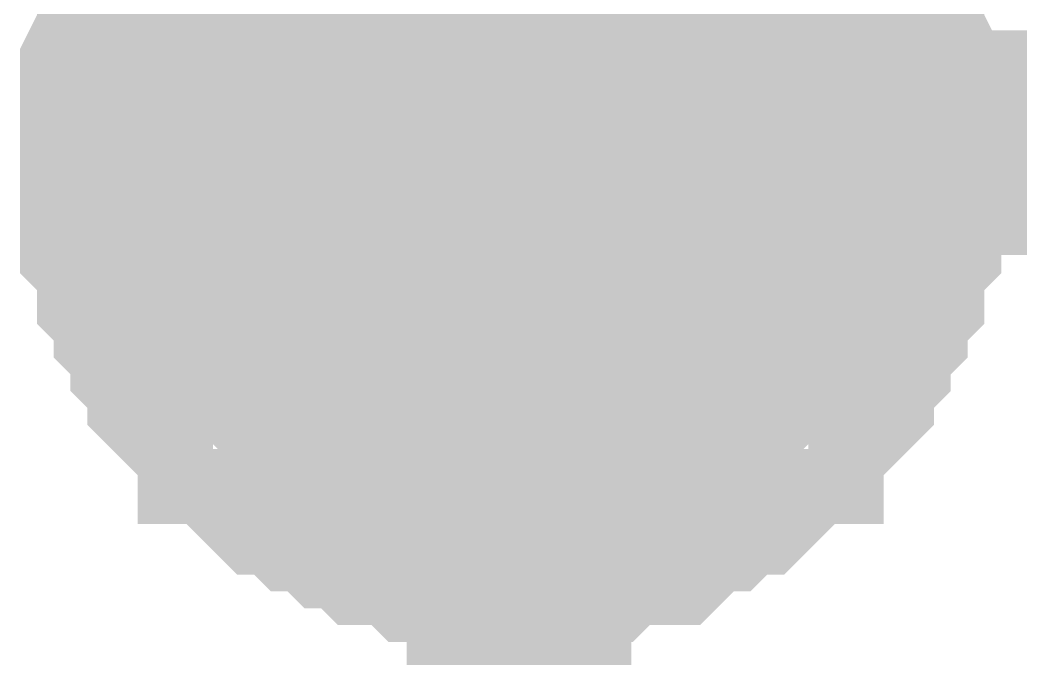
# Model space of a CAD drawing. Header units: inches. Extents: x 0 to 22.3, y 0 to 15.7.
# Drawn here: x 17.9745 to 18.0271, y 8.6724 to 8.706 of the extents above; entities that cross this region are included whole.
import ezdxf

# ---------------------------------------------------------------- set-up
doc = ezdxf.new("R2010")
doc.units = ezdxf.units.IN
doc.header["$MEASUREMENT"] = 0
doc.layers.add('Sheet', color=255, linetype='Continuous')

msp = doc.modelspace()

# ---------------------------------------------------------------- linework, layer by layer
at = {"layer": 'Sheet'}
for points in [[(18.000725, 9.999026, 0.0118, 0.0118, 0), (18.000725, 9.099105, 0.0118, 0.0118, 0), (18.000725, 8.699533, 0.0118, 0.0118, 0), (18.000725, 8.59964, 0.0118, 0.0118, 0)], [(17.980392, 8.699533, 0.0118, 0.0118, 0), (17.980392, 8.700417, 0.0118, 0.0118, 0), (17.980392, 8.701301, 0.0118, 0.0118, 0), (17.980392, 8.702185, 0.0118, 0.0118, 0), (17.980392, 8.703069, 0.0118, 0.0118, 0), (17.981276, 8.704837, 0.0118, 0.0118, 0), (17.981276, 8.705721, 0.0118, 0.0118, 0), (17.981276, 8.706605, 0.0118, 0.0118, 0), (17.98216, 8.707489, 0.0118, 0.0118, 0), (17.98216, 8.708373, 0.0118, 0.0118, 0), (17.983044, 8.709257, 0.0118, 0.0118, 0), (17.983044, 8.710141, 0.0118, 0.0118, 0), (17.983928, 8.711025, 0.0118, 0.0118, 0), (17.983928, 8.711025, 0.0118, 0.0118, 0), (17.984812, 8.711909, 0.0118, 0.0118, 0)], [(17.980392, 8.699533, 0.0118, 0.0118, 0), (17.980392, 8.700417, 0.0118, 0.0118, 0), (17.980392, 8.701301, 0.0118, 0.0118, 0), (17.980392, 8.702185, 0.0118, 0.0118, 0), (17.980392, 8.703069, 0.0118, 0.0118, 0), (17.981276, 8.704837, 0.0118, 0.0118, 0), (17.981276, 8.705721, 0.0118, 0.0118, 0), (17.981276, 8.706605, 0.0118, 0.0118, 0), (17.98216, 8.707489, 0.0118, 0.0118, 0), (17.98216, 8.708373, 0.0118, 0.0118, 0), (17.983044, 8.709257, 0.0118, 0.0118, 0), (17.983044, 8.710141, 0.0118, 0.0118, 0), (17.983928, 8.711025, 0.0118, 0.0118, 0), (17.983928, 8.711025, 0.0118, 0.0118, 0), (17.984812, 8.711909, 0.0118, 0.0118, 0)], [(17.980392, 8.699533, 0.0118, 0.0118, 0), (17.980392, 8.700417, 0.0118, 0.0118, 0), (17.980392, 8.701301, 0.0118, 0.0118, 0), (17.980392, 8.702185, 0.0118, 0.0118, 0), (17.980392, 8.703069, 0.0118, 0.0118, 0), (17.981276, 8.704837, 0.0118, 0.0118, 0), (17.981276, 8.705721, 0.0118, 0.0118, 0), (17.981276, 8.706605, 0.0118, 0.0118, 0), (17.98216, 8.707489, 0.0118, 0.0118, 0), (17.98216, 8.708373, 0.0118, 0.0118, 0), (17.983044, 8.709257, 0.0118, 0.0118, 0), (17.983044, 8.710141, 0.0118, 0.0118, 0), (17.983928, 8.711025, 0.0118, 0.0118, 0), (17.983928, 8.711025, 0.0118, 0.0118, 0), (17.984812, 8.711909, 0.0118, 0.0118, 0)], [(17.980392, 8.699533, 0.0118, 0.0118, 0), (17.980392, 8.700417, 0.0118, 0.0118, 0), (17.980392, 8.701301, 0.0118, 0.0118, 0), (17.980392, 8.702185, 0.0118, 0.0118, 0), (17.980392, 8.703069, 0.0118, 0.0118, 0), (17.981276, 8.704837, 0.0118, 0.0118, 0), (17.981276, 8.705721, 0.0118, 0.0118, 0), (17.981276, 8.706605, 0.0118, 0.0118, 0), (17.98216, 8.707489, 0.0118, 0.0118, 0), (17.98216, 8.708373, 0.0118, 0.0118, 0), (17.983044, 8.709257, 0.0118, 0.0118, 0), (17.983044, 8.710141, 0.0118, 0.0118, 0), (17.983928, 8.711025, 0.0118, 0.0118, 0), (17.983928, 8.711025, 0.0118, 0.0118, 0), (17.984812, 8.711909, 0.0118, 0.0118, 0)], [(18.015755, 8.711909, 0.0118, 0.0118, 0), (18.016639, 8.711025, 0.0118, 0.0118, 0), (18.016639, 8.711025, 0.0118, 0.0118, 0), (18.017523, 8.710141, 0.0118, 0.0118, 0), (18.017523, 8.709257, 0.0118, 0.0118, 0), (18.018407, 8.708373, 0.0118, 0.0118, 0), (18.018407, 8.707489, 0.0118, 0.0118, 0), (18.019291, 8.706605, 0.0118, 0.0118, 0), (18.019291, 8.705721, 0.0118, 0.0118, 0), (18.019291, 8.704837, 0.0118, 0.0118, 0), (18.020175, 8.703069, 0.0118, 0.0118, 0), (18.020175, 8.702185, 0.0118, 0.0118, 0), (18.020175, 8.701301, 0.0118, 0.0118, 0), (18.020175, 8.700417, 0.0118, 0.0118, 0), (18.020175, 8.699533, 0.0118, 0.0118, 0)], [(18.015755, 8.711909, 0.0118, 0.0118, 0), (18.016639, 8.711025, 0.0118, 0.0118, 0), (18.016639, 8.711025, 0.0118, 0.0118, 0), (18.017523, 8.710141, 0.0118, 0.0118, 0), (18.017523, 8.709257, 0.0118, 0.0118, 0), (18.018407, 8.708373, 0.0118, 0.0118, 0), (18.018407, 8.707489, 0.0118, 0.0118, 0), (18.019291, 8.706605, 0.0118, 0.0118, 0), (18.019291, 8.705721, 0.0118, 0.0118, 0), (18.019291, 8.704837, 0.0118, 0.0118, 0), (18.020175, 8.703069, 0.0118, 0.0118, 0), (18.020175, 8.702185, 0.0118, 0.0118, 0), (18.020175, 8.701301, 0.0118, 0.0118, 0), (18.020175, 8.700417, 0.0118, 0.0118, 0), (18.020175, 8.699533, 0.0118, 0.0118, 0)], [(18.015755, 8.711909, 0.0118, 0.0118, 0), (18.016639, 8.711025, 0.0118, 0.0118, 0), (18.016639, 8.711025, 0.0118, 0.0118, 0), (18.017523, 8.710141, 0.0118, 0.0118, 0), (18.017523, 8.709257, 0.0118, 0.0118, 0), (18.018407, 8.708373, 0.0118, 0.0118, 0), (18.018407, 8.707489, 0.0118, 0.0118, 0), (18.019291, 8.706605, 0.0118, 0.0118, 0), (18.019291, 8.705721, 0.0118, 0.0118, 0), (18.019291, 8.704837, 0.0118, 0.0118, 0), (18.020175, 8.703069, 0.0118, 0.0118, 0), (18.020175, 8.702185, 0.0118, 0.0118, 0), (18.020175, 8.701301, 0.0118, 0.0118, 0), (18.020175, 8.700417, 0.0118, 0.0118, 0), (18.020175, 8.699533, 0.0118, 0.0118, 0)], [(18.015755, 8.711909, 0.0118, 0.0118, 0), (18.016639, 8.711025, 0.0118, 0.0118, 0), (18.016639, 8.711025, 0.0118, 0.0118, 0), (18.017523, 8.710141, 0.0118, 0.0118, 0), (18.017523, 8.709257, 0.0118, 0.0118, 0), (18.018407, 8.708373, 0.0118, 0.0118, 0), (18.018407, 8.707489, 0.0118, 0.0118, 0), (18.019291, 8.706605, 0.0118, 0.0118, 0), (18.019291, 8.705721, 0.0118, 0.0118, 0), (18.019291, 8.704837, 0.0118, 0.0118, 0), (18.020175, 8.703069, 0.0118, 0.0118, 0), (18.020175, 8.702185, 0.0118, 0.0118, 0), (18.020175, 8.701301, 0.0118, 0.0118, 0), (18.020175, 8.700417, 0.0118, 0.0118, 0), (18.020175, 8.699533, 0.0118, 0.0118, 0)], [(17.980392, 8.699533, 0.0039, 0.0039, 0), (17.980392, 8.700417, 0.0039, 0.0039, 0), (17.980392, 8.701301, 0.0039, 0.0039, 0), (17.980392, 8.702185, 0.0039, 0.0039, 0), (17.980392, 8.703069, 0.0039, 0.0039, 0), (17.981276, 8.704837, 0.0039, 0.0039, 0), (17.981276, 8.705721, 0.0039, 0.0039, 0), (17.981276, 8.706605, 0.0039, 0.0039, 0), (17.98216, 8.707489, 0.0039, 0.0039, 0), (17.98216, 8.708373, 0.0039, 0.0039, 0)], [(17.980392, 8.699533, 0.0039, 0.0039, 0), (17.980392, 8.700417, 0.0039, 0.0039, 0), (17.980392, 8.701301, 0.0039, 0.0039, 0), (17.980392, 8.702185, 0.0039, 0.0039, 0), (17.980392, 8.703069, 0.0039, 0.0039, 0), (17.981276, 8.704837, 0.0039, 0.0039, 0), (17.981276, 8.705721, 0.0039, 0.0039, 0), (17.981276, 8.706605, 0.0039, 0.0039, 0), (17.98216, 8.707489, 0.0039, 0.0039, 0), (17.98216, 8.708373, 0.0039, 0.0039, 0)], [(17.980392, 8.699533, 0.0039, 0.0039, 0), (17.980392, 8.700417, 0.0039, 0.0039, 0), (17.980392, 8.701301, 0.0039, 0.0039, 0), (17.980392, 8.702185, 0.0039, 0.0039, 0), (17.980392, 8.703069, 0.0039, 0.0039, 0), (17.981276, 8.704837, 0.0039, 0.0039, 0), (17.981276, 8.705721, 0.0039, 0.0039, 0), (17.981276, 8.706605, 0.0039, 0.0039, 0), (17.98216, 8.707489, 0.0039, 0.0039, 0), (17.98216, 8.708373, 0.0039, 0.0039, 0)], [(17.980392, 8.699533, 0.0039, 0.0039, 0), (17.980392, 8.700417, 0.0039, 0.0039, 0), (17.980392, 8.701301, 0.0039, 0.0039, 0), (17.980392, 8.702185, 0.0039, 0.0039, 0), (17.980392, 8.703069, 0.0039, 0.0039, 0), (17.981276, 8.704837, 0.0039, 0.0039, 0), (17.981276, 8.705721, 0.0039, 0.0039, 0), (17.981276, 8.706605, 0.0039, 0.0039, 0), (17.98216, 8.707489, 0.0039, 0.0039, 0), (17.98216, 8.708373, 0.0039, 0.0039, 0)], [(18.018407, 8.708373, 0.0039, 0.0039, 0), (18.018407, 8.707489, 0.0039, 0.0039, 0), (18.019291, 8.706605, 0.0039, 0.0039, 0), (18.019291, 8.705721, 0.0039, 0.0039, 0), (18.019291, 8.704837, 0.0039, 0.0039, 0), (18.020175, 8.703069, 0.0039, 0.0039, 0), (18.020175, 8.702185, 0.0039, 0.0039, 0), (18.020175, 8.701301, 0.0039, 0.0039, 0), (18.020175, 8.700417, 0.0039, 0.0039, 0), (18.020175, 8.699533, 0.0039, 0.0039, 0)], [(18.018407, 8.708373, 0.0039, 0.0039, 0), (18.018407, 8.707489, 0.0039, 0.0039, 0), (18.019291, 8.706605, 0.0039, 0.0039, 0), (18.019291, 8.705721, 0.0039, 0.0039, 0), (18.019291, 8.704837, 0.0039, 0.0039, 0), (18.020175, 8.703069, 0.0039, 0.0039, 0), (18.020175, 8.702185, 0.0039, 0.0039, 0), (18.020175, 8.701301, 0.0039, 0.0039, 0), (18.020175, 8.700417, 0.0039, 0.0039, 0), (18.020175, 8.699533, 0.0039, 0.0039, 0)], [(18.018407, 8.708373, 0.0039, 0.0039, 0), (18.018407, 8.707489, 0.0039, 0.0039, 0), (18.019291, 8.706605, 0.0039, 0.0039, 0), (18.019291, 8.705721, 0.0039, 0.0039, 0), (18.019291, 8.704837, 0.0039, 0.0039, 0), (18.020175, 8.703069, 0.0039, 0.0039, 0), (18.020175, 8.702185, 0.0039, 0.0039, 0), (18.020175, 8.701301, 0.0039, 0.0039, 0), (18.020175, 8.700417, 0.0039, 0.0039, 0), (18.020175, 8.699533, 0.0039, 0.0039, 0)], [(18.018407, 8.708373, 0.0039, 0.0039, 0), (18.018407, 8.707489, 0.0039, 0.0039, 0), (18.019291, 8.706605, 0.0039, 0.0039, 0), (18.019291, 8.705721, 0.0039, 0.0039, 0), (18.019291, 8.704837, 0.0039, 0.0039, 0), (18.020175, 8.703069, 0.0039, 0.0039, 0), (18.020175, 8.702185, 0.0039, 0.0039, 0), (18.020175, 8.701301, 0.0039, 0.0039, 0), (18.020175, 8.700417, 0.0039, 0.0039, 0), (18.020175, 8.699533, 0.0039, 0.0039, 0)], [(18.000725, 8.6792, 0.0118, 0.0118, 0), (17.999841, 8.6792, 0.0118, 0.0118, 0), (17.998957, 8.6792, 0.0118, 0.0118, 0), (17.997189, 8.6792, 0.0118, 0.0118, 0), (17.996305, 8.6792, 0.0118, 0.0118, 0), (17.995421, 8.680084, 0.0118, 0.0118, 0), (17.994537, 8.680084, 0.0118, 0.0118, 0), (17.993653, 8.680084, 0.0118, 0.0118, 0), (17.992769, 8.680968, 0.0118, 0.0118, 0), (17.991885, 8.680968, 0.0118, 0.0118, 0), (17.991001, 8.681852, 0.0118, 0.0118, 0), (17.990117, 8.681852, 0.0118, 0.0118, 0), (17.989232, 8.682736, 0.0118, 0.0118, 0), (17.988348, 8.682736, 0.0118, 0.0118, 0), (17.987464, 8.68362, 0.0118, 0.0118, 0), (17.98658, 8.684505, 0.0118, 0.0118, 0), (17.98658, 8.685389, 0.0118, 0.0118, 0), (17.985696, 8.685389, 0.0118, 0.0118, 0), (17.984812, 8.686273, 0.0118, 0.0118, 0), (17.983928, 8.687157, 0.0118, 0.0118, 0), (17.983928, 8.688041, 0.0118, 0.0118, 0), (17.983044, 8.688925, 0.0118, 0.0118, 0), (17.983044, 8.689809, 0.0118, 0.0118, 0), (17.98216, 8.690693, 0.0118, 0.0118, 0), (17.98216, 8.691577, 0.0118, 0.0118, 0), (17.981276, 8.692461, 0.0118, 0.0118, 0), (17.981276, 8.693345, 0.0118, 0.0118, 0), (17.981276, 8.694229, 0.0118, 0.0118, 0), (17.980392, 8.695113, 0.0118, 0.0118, 0), (17.980392, 8.695997, 0.0118, 0.0118, 0), (17.980392, 8.697765, 0.0118, 0.0118, 0), (17.980392, 8.698649, 0.0118, 0.0118, 0), (17.980392, 8.699533, 0.0118, 0.0118, 0)], [(17.980392, 8.699533, 0.0118, 0.0118, 0), (17.980392, 8.699533, 0.0118, 0.0118, 0)], [(18.000725, 8.6792, 0.0118, 0.0118, 0), (17.999841, 8.6792, 0.0118, 0.0118, 0), (17.998957, 8.6792, 0.0118, 0.0118, 0), (17.997189, 8.6792, 0.0118, 0.0118, 0), (17.996305, 8.6792, 0.0118, 0.0118, 0), (17.995421, 8.680084, 0.0118, 0.0118, 0), (17.994537, 8.680084, 0.0118, 0.0118, 0), (17.993653, 8.680084, 0.0118, 0.0118, 0), (17.992769, 8.680968, 0.0118, 0.0118, 0), (17.991885, 8.680968, 0.0118, 0.0118, 0), (17.991001, 8.681852, 0.0118, 0.0118, 0), (17.990117, 8.681852, 0.0118, 0.0118, 0), (17.989232, 8.682736, 0.0118, 0.0118, 0), (17.988348, 8.682736, 0.0118, 0.0118, 0), (17.987464, 8.68362, 0.0118, 0.0118, 0), (17.98658, 8.684505, 0.0118, 0.0118, 0), (17.98658, 8.685389, 0.0118, 0.0118, 0), (17.985696, 8.685389, 0.0118, 0.0118, 0), (17.984812, 8.686273, 0.0118, 0.0118, 0), (17.983928, 8.687157, 0.0118, 0.0118, 0), (17.983928, 8.688041, 0.0118, 0.0118, 0), (17.983044, 8.688925, 0.0118, 0.0118, 0), (17.983044, 8.689809, 0.0118, 0.0118, 0), (17.98216, 8.690693, 0.0118, 0.0118, 0), (17.98216, 8.691577, 0.0118, 0.0118, 0), (17.981276, 8.692461, 0.0118, 0.0118, 0), (17.981276, 8.693345, 0.0118, 0.0118, 0), (17.981276, 8.694229, 0.0118, 0.0118, 0), (17.980392, 8.695113, 0.0118, 0.0118, 0), (17.980392, 8.695997, 0.0118, 0.0118, 0), (17.980392, 8.697765, 0.0118, 0.0118, 0), (17.980392, 8.698649, 0.0118, 0.0118, 0), (17.980392, 8.699533, 0.0118, 0.0118, 0)], [(17.980392, 8.699533, 0.0118, 0.0118, 0), (17.980392, 8.699533, 0.0118, 0.0118, 0)], [(18.000725, 8.6792, 0.0118, 0.0118, 0), (17.999841, 8.6792, 0.0118, 0.0118, 0), (17.998957, 8.6792, 0.0118, 0.0118, 0), (17.997189, 8.6792, 0.0118, 0.0118, 0), (17.996305, 8.6792, 0.0118, 0.0118, 0), (17.995421, 8.680084, 0.0118, 0.0118, 0), (17.994537, 8.680084, 0.0118, 0.0118, 0), (17.993653, 8.680084, 0.0118, 0.0118, 0), (17.992769, 8.680968, 0.0118, 0.0118, 0), (17.991885, 8.680968, 0.0118, 0.0118, 0), (17.991001, 8.681852, 0.0118, 0.0118, 0), (17.990117, 8.681852, 0.0118, 0.0118, 0), (17.989232, 8.682736, 0.0118, 0.0118, 0), (17.988348, 8.682736, 0.0118, 0.0118, 0), (17.987464, 8.68362, 0.0118, 0.0118, 0), (17.98658, 8.684505, 0.0118, 0.0118, 0), (17.98658, 8.685389, 0.0118, 0.0118, 0), (17.985696, 8.685389, 0.0118, 0.0118, 0), (17.984812, 8.686273, 0.0118, 0.0118, 0), (17.983928, 8.687157, 0.0118, 0.0118, 0), (17.983928, 8.688041, 0.0118, 0.0118, 0), (17.983044, 8.688925, 0.0118, 0.0118, 0), (17.983044, 8.689809, 0.0118, 0.0118, 0), (17.98216, 8.690693, 0.0118, 0.0118, 0), (17.98216, 8.691577, 0.0118, 0.0118, 0), (17.981276, 8.692461, 0.0118, 0.0118, 0), (17.981276, 8.693345, 0.0118, 0.0118, 0), (17.981276, 8.694229, 0.0118, 0.0118, 0), (17.980392, 8.695113, 0.0118, 0.0118, 0), (17.980392, 8.695997, 0.0118, 0.0118, 0), (17.980392, 8.697765, 0.0118, 0.0118, 0), (17.980392, 8.698649, 0.0118, 0.0118, 0), (17.980392, 8.699533, 0.0118, 0.0118, 0)], [(17.980392, 8.699533, 0.0118, 0.0118, 0), (17.980392, 8.699533, 0.0118, 0.0118, 0)], [(18.000725, 8.6792, 0.0118, 0.0118, 0), (17.999841, 8.6792, 0.0118, 0.0118, 0), (17.998957, 8.6792, 0.0118, 0.0118, 0), (17.997189, 8.6792, 0.0118, 0.0118, 0), (17.996305, 8.6792, 0.0118, 0.0118, 0), (17.995421, 8.680084, 0.0118, 0.0118, 0), (17.994537, 8.680084, 0.0118, 0.0118, 0), (17.993653, 8.680084, 0.0118, 0.0118, 0), (17.992769, 8.680968, 0.0118, 0.0118, 0), (17.991885, 8.680968, 0.0118, 0.0118, 0), (17.991001, 8.681852, 0.0118, 0.0118, 0), (17.990117, 8.681852, 0.0118, 0.0118, 0), (17.989232, 8.682736, 0.0118, 0.0118, 0), (17.988348, 8.682736, 0.0118, 0.0118, 0), (17.987464, 8.68362, 0.0118, 0.0118, 0), (17.98658, 8.684505, 0.0118, 0.0118, 0), (17.98658, 8.685389, 0.0118, 0.0118, 0), (17.985696, 8.685389, 0.0118, 0.0118, 0), (17.984812, 8.686273, 0.0118, 0.0118, 0), (17.983928, 8.687157, 0.0118, 0.0118, 0), (17.983928, 8.688041, 0.0118, 0.0118, 0), (17.983044, 8.688925, 0.0118, 0.0118, 0), (17.983044, 8.689809, 0.0118, 0.0118, 0), (17.98216, 8.690693, 0.0118, 0.0118, 0), (17.98216, 8.691577, 0.0118, 0.0118, 0), (17.981276, 8.692461, 0.0118, 0.0118, 0), (17.981276, 8.693345, 0.0118, 0.0118, 0), (17.981276, 8.694229, 0.0118, 0.0118, 0), (17.980392, 8.695113, 0.0118, 0.0118, 0), (17.980392, 8.695997, 0.0118, 0.0118, 0), (17.980392, 8.697765, 0.0118, 0.0118, 0), (17.980392, 8.698649, 0.0118, 0.0118, 0), (17.980392, 8.699533, 0.0118, 0.0118, 0)], [(17.980392, 8.699533, 0.0118, 0.0118, 0), (17.980392, 8.699533, 0.0118, 0.0118, 0)], [(18.020175, 8.699533, 0.0118, 0.0118, 0), (18.020175, 8.698649, 0.0118, 0.0118, 0), (18.020175, 8.697765, 0.0118, 0.0118, 0), (18.020175, 8.695997, 0.0118, 0.0118, 0), (18.020175, 8.695113, 0.0118, 0.0118, 0), (18.019291, 8.694229, 0.0118, 0.0118, 0), (18.019291, 8.693345, 0.0118, 0.0118, 0), (18.019291, 8.692461, 0.0118, 0.0118, 0), (18.018407, 8.691577, 0.0118, 0.0118, 0), (18.018407, 8.690693, 0.0118, 0.0118, 0), (18.017523, 8.689809, 0.0118, 0.0118, 0), (18.017523, 8.688925, 0.0118, 0.0118, 0), (18.016639, 8.688041, 0.0118, 0.0118, 0), (18.016639, 8.687157, 0.0118, 0.0118, 0), (18.015755, 8.686273, 0.0118, 0.0118, 0), (18.014871, 8.685389, 0.0118, 0.0118, 0), (18.013987, 8.685389, 0.0118, 0.0118, 0), (18.013987, 8.684505, 0.0118, 0.0118, 0), (18.013103, 8.68362, 0.0118, 0.0118, 0), (18.012219, 8.682736, 0.0118, 0.0118, 0), (18.011334, 8.682736, 0.0118, 0.0118, 0), (18.01045, 8.681852, 0.0118, 0.0118, 0), (18.009566, 8.681852, 0.0118, 0.0118, 0), (18.008682, 8.680968, 0.0118, 0.0118, 0), (18.008682, 8.680968, 0.0118, 0.0118, 0), (18.007798, 8.680084, 0.0118, 0.0118, 0), (18.00603, 8.680084, 0.0118, 0.0118, 0), (18.005146, 8.680084, 0.0118, 0.0118, 0), (18.004262, 8.6792, 0.0118, 0.0118, 0), (18.003378, 8.6792, 0.0118, 0.0118, 0), (18.002494, 8.6792, 0.0118, 0.0118, 0), (18.00161, 8.6792, 0.0118, 0.0118, 0), (18.000725, 8.6792, 0.0118, 0.0118, 0)], [(18.800817, 8.699533, 0.0118, 0.0118, 0), (18.000725, 8.699533, 0.0118, 0.0118, 0)], [(18.020175, 8.699533, 0.0118, 0.0118, 0), (18.020175, 8.698649, 0.0118, 0.0118, 0), (18.020175, 8.697765, 0.0118, 0.0118, 0), (18.020175, 8.695997, 0.0118, 0.0118, 0), (18.020175, 8.695113, 0.0118, 0.0118, 0), (18.019291, 8.694229, 0.0118, 0.0118, 0), (18.019291, 8.693345, 0.0118, 0.0118, 0), (18.019291, 8.692461, 0.0118, 0.0118, 0), (18.018407, 8.691577, 0.0118, 0.0118, 0), (18.018407, 8.690693, 0.0118, 0.0118, 0), (18.017523, 8.689809, 0.0118, 0.0118, 0), (18.017523, 8.688925, 0.0118, 0.0118, 0), (18.016639, 8.688041, 0.0118, 0.0118, 0), (18.016639, 8.687157, 0.0118, 0.0118, 0), (18.015755, 8.686273, 0.0118, 0.0118, 0), (18.014871, 8.685389, 0.0118, 0.0118, 0), (18.013987, 8.685389, 0.0118, 0.0118, 0), (18.013987, 8.684505, 0.0118, 0.0118, 0), (18.013103, 8.68362, 0.0118, 0.0118, 0), (18.012219, 8.682736, 0.0118, 0.0118, 0), (18.011334, 8.682736, 0.0118, 0.0118, 0), (18.01045, 8.681852, 0.0118, 0.0118, 0), (18.009566, 8.681852, 0.0118, 0.0118, 0), (18.008682, 8.680968, 0.0118, 0.0118, 0), (18.008682, 8.680968, 0.0118, 0.0118, 0), (18.007798, 8.680084, 0.0118, 0.0118, 0), (18.00603, 8.680084, 0.0118, 0.0118, 0), (18.005146, 8.680084, 0.0118, 0.0118, 0), (18.004262, 8.6792, 0.0118, 0.0118, 0), (18.003378, 8.6792, 0.0118, 0.0118, 0), (18.002494, 8.6792, 0.0118, 0.0118, 0), (18.00161, 8.6792, 0.0118, 0.0118, 0), (18.000725, 8.6792, 0.0118, 0.0118, 0)], [(18.020175, 8.699533, 0.0118, 0.0118, 0), (18.020175, 8.698649, 0.0118, 0.0118, 0), (18.020175, 8.697765, 0.0118, 0.0118, 0), (18.020175, 8.695997, 0.0118, 0.0118, 0), (18.020175, 8.695113, 0.0118, 0.0118, 0), (18.019291, 8.694229, 0.0118, 0.0118, 0), (18.019291, 8.693345, 0.0118, 0.0118, 0), (18.019291, 8.692461, 0.0118, 0.0118, 0), (18.018407, 8.691577, 0.0118, 0.0118, 0), (18.018407, 8.690693, 0.0118, 0.0118, 0), (18.017523, 8.689809, 0.0118, 0.0118, 0), (18.017523, 8.688925, 0.0118, 0.0118, 0), (18.016639, 8.688041, 0.0118, 0.0118, 0), (18.016639, 8.687157, 0.0118, 0.0118, 0), (18.015755, 8.686273, 0.0118, 0.0118, 0), (18.014871, 8.685389, 0.0118, 0.0118, 0), (18.013987, 8.685389, 0.0118, 0.0118, 0), (18.013987, 8.684505, 0.0118, 0.0118, 0), (18.013103, 8.68362, 0.0118, 0.0118, 0), (18.012219, 8.682736, 0.0118, 0.0118, 0), (18.011334, 8.682736, 0.0118, 0.0118, 0), (18.01045, 8.681852, 0.0118, 0.0118, 0), (18.009566, 8.681852, 0.0118, 0.0118, 0), (18.008682, 8.680968, 0.0118, 0.0118, 0), (18.008682, 8.680968, 0.0118, 0.0118, 0), (18.007798, 8.680084, 0.0118, 0.0118, 0), (18.00603, 8.680084, 0.0118, 0.0118, 0), (18.005146, 8.680084, 0.0118, 0.0118, 0), (18.004262, 8.6792, 0.0118, 0.0118, 0), (18.003378, 8.6792, 0.0118, 0.0118, 0), (18.002494, 8.6792, 0.0118, 0.0118, 0), (18.00161, 8.6792, 0.0118, 0.0118, 0), (18.000725, 8.6792, 0.0118, 0.0118, 0)], [(18.020175, 8.699533, 0.0118, 0.0118, 0), (18.020175, 8.698649, 0.0118, 0.0118, 0), (18.020175, 8.697765, 0.0118, 0.0118, 0), (18.020175, 8.695997, 0.0118, 0.0118, 0), (18.020175, 8.695113, 0.0118, 0.0118, 0), (18.019291, 8.694229, 0.0118, 0.0118, 0), (18.019291, 8.693345, 0.0118, 0.0118, 0), (18.019291, 8.692461, 0.0118, 0.0118, 0), (18.018407, 8.691577, 0.0118, 0.0118, 0), (18.018407, 8.690693, 0.0118, 0.0118, 0), (18.017523, 8.689809, 0.0118, 0.0118, 0), (18.017523, 8.688925, 0.0118, 0.0118, 0), (18.016639, 8.688041, 0.0118, 0.0118, 0), (18.016639, 8.687157, 0.0118, 0.0118, 0), (18.015755, 8.686273, 0.0118, 0.0118, 0), (18.014871, 8.685389, 0.0118, 0.0118, 0), (18.013987, 8.685389, 0.0118, 0.0118, 0), (18.013987, 8.684505, 0.0118, 0.0118, 0), (18.013103, 8.68362, 0.0118, 0.0118, 0), (18.012219, 8.682736, 0.0118, 0.0118, 0), (18.011334, 8.682736, 0.0118, 0.0118, 0), (18.01045, 8.681852, 0.0118, 0.0118, 0), (18.009566, 8.681852, 0.0118, 0.0118, 0), (18.008682, 8.680968, 0.0118, 0.0118, 0), (18.008682, 8.680968, 0.0118, 0.0118, 0), (18.007798, 8.680084, 0.0118, 0.0118, 0), (18.00603, 8.680084, 0.0118, 0.0118, 0), (18.005146, 8.680084, 0.0118, 0.0118, 0), (18.004262, 8.6792, 0.0118, 0.0118, 0), (18.003378, 8.6792, 0.0118, 0.0118, 0), (18.002494, 8.6792, 0.0118, 0.0118, 0), (18.00161, 8.6792, 0.0118, 0.0118, 0), (18.000725, 8.6792, 0.0118, 0.0118, 0)], [(18.020175, 8.699533, 0.0118, 0.0118, 0), (18.020175, 8.699533, 0.0118, 0.0118, 0), (18.020175, 8.699533, 0.0118, 0.0118, 0), (18.020175, 8.699533, 0.0118, 0.0118, 0), (18.020175, 8.699533, 0.0118, 0.0118, 0), (18.020175, 8.699533, 0.0118, 0.0118, 0), (18.020175, 8.699533, 0.0118, 0.0118, 0), (18.020175, 8.699533, 0.0118, 0.0118, 0), (18.020175, 8.699533, 0.0118, 0.0118, 0), (18.020175, 8.699533, 0.0118, 0.0118, 0), (18.020175, 8.699533, 0.0118, 0.0118, 0), (18.020175, 8.699533, 0.0118, 0.0118, 0), (18.020175, 8.699533, 0.0118, 0.0118, 0), (18.020175, 8.699533, 0.0118, 0.0118, 0), (18.020175, 8.699533, 0.0118, 0.0118, 0), (18.020175, 8.699533, 0.0118, 0.0118, 0), (18.020175, 8.699533, 0.0118, 0.0118, 0), (18.020175, 8.699533, 0.0118, 0.0118, 0), (18.020175, 8.699533, 0.0118, 0.0118, 0), (18.020175, 8.699533, 0.0118, 0.0118, 0), (18.020175, 8.699533, 0.0118, 0.0118, 0), (18.020175, 8.699533, 0.0118, 0.0118, 0), (18.020175, 8.699533, 0.0118, 0.0118, 0), (18.020175, 8.699533, 0.0118, 0.0118, 0), (18.020175, 8.699533, 0.0118, 0.0118, 0), (18.020175, 8.699533, 0.0118, 0.0118, 0), (18.020175, 8.699533, 0.0118, 0.0118, 0), (18.020175, 8.699533, 0.0118, 0.0118, 0), (18.020175, 8.699533, 0.0118, 0.0118, 0), (18.020175, 8.699533, 0.0118, 0.0118, 0), (18.020175, 8.699533, 0.0118, 0.0118, 0), (18.020175, 8.699533, 0.0118, 0.0118, 0), (18.020175, 8.699533, 0.0118, 0.0118, 0)], [(18.020175, 8.699533, 0.0118, 0.0118, 0), (18.020175, 8.699533, 0.0118, 0.0118, 0)], [(18.020175, 8.699533, 0.0118, 0.0118, 0), (18.020175, 8.699533, 0.0118, 0.0118, 0), (18.020175, 8.699533, 0.0118, 0.0118, 0), (18.020175, 8.699533, 0.0118, 0.0118, 0), (18.020175, 8.699533, 0.0118, 0.0118, 0), (18.020175, 8.699533, 0.0118, 0.0118, 0), (18.020175, 8.699533, 0.0118, 0.0118, 0), (18.020175, 8.699533, 0.0118, 0.0118, 0), (18.020175, 8.699533, 0.0118, 0.0118, 0), (18.020175, 8.699533, 0.0118, 0.0118, 0), (18.020175, 8.699533, 0.0118, 0.0118, 0), (18.020175, 8.699533, 0.0118, 0.0118, 0), (18.020175, 8.699533, 0.0118, 0.0118, 0), (18.020175, 8.699533, 0.0118, 0.0118, 0), (18.020175, 8.699533, 0.0118, 0.0118, 0), (18.020175, 8.699533, 0.0118, 0.0118, 0), (18.020175, 8.699533, 0.0118, 0.0118, 0), (18.020175, 8.699533, 0.0118, 0.0118, 0), (18.020175, 8.699533, 0.0118, 0.0118, 0), (18.020175, 8.699533, 0.0118, 0.0118, 0), (18.020175, 8.699533, 0.0118, 0.0118, 0), (18.020175, 8.699533, 0.0118, 0.0118, 0), (18.020175, 8.699533, 0.0118, 0.0118, 0), (18.020175, 8.699533, 0.0118, 0.0118, 0), (18.020175, 8.699533, 0.0118, 0.0118, 0), (18.020175, 8.699533, 0.0118, 0.0118, 0), (18.020175, 8.699533, 0.0118, 0.0118, 0), (18.020175, 8.699533, 0.0118, 0.0118, 0), (18.020175, 8.699533, 0.0118, 0.0118, 0), (18.020175, 8.699533, 0.0118, 0.0118, 0), (18.020175, 8.699533, 0.0118, 0.0118, 0), (18.020175, 8.699533, 0.0118, 0.0118, 0), (18.020175, 8.699533, 0.0118, 0.0118, 0)], [(18.020175, 8.699533, 0.0118, 0.0118, 0), (18.020175, 8.699533, 0.0118, 0.0118, 0)], [(18.020175, 8.699533, 0.0118, 0.0118, 0), (18.020175, 8.699533, 0.0118, 0.0118, 0), (18.020175, 8.699533, 0.0118, 0.0118, 0), (18.020175, 8.699533, 0.0118, 0.0118, 0), (18.020175, 8.699533, 0.0118, 0.0118, 0), (18.020175, 8.699533, 0.0118, 0.0118, 0), (18.020175, 8.699533, 0.0118, 0.0118, 0), (18.020175, 8.699533, 0.0118, 0.0118, 0), (18.020175, 8.699533, 0.0118, 0.0118, 0), (18.020175, 8.699533, 0.0118, 0.0118, 0), (18.020175, 8.699533, 0.0118, 0.0118, 0), (18.020175, 8.699533, 0.0118, 0.0118, 0), (18.020175, 8.699533, 0.0118, 0.0118, 0), (18.020175, 8.699533, 0.0118, 0.0118, 0), (18.020175, 8.699533, 0.0118, 0.0118, 0), (18.020175, 8.699533, 0.0118, 0.0118, 0), (18.020175, 8.699533, 0.0118, 0.0118, 0), (18.020175, 8.699533, 0.0118, 0.0118, 0), (18.020175, 8.699533, 0.0118, 0.0118, 0), (18.020175, 8.699533, 0.0118, 0.0118, 0), (18.020175, 8.699533, 0.0118, 0.0118, 0), (18.020175, 8.699533, 0.0118, 0.0118, 0), (18.020175, 8.699533, 0.0118, 0.0118, 0), (18.020175, 8.699533, 0.0118, 0.0118, 0), (18.020175, 8.699533, 0.0118, 0.0118, 0), (18.020175, 8.699533, 0.0118, 0.0118, 0), (18.020175, 8.699533, 0.0118, 0.0118, 0), (18.020175, 8.699533, 0.0118, 0.0118, 0), (18.020175, 8.699533, 0.0118, 0.0118, 0), (18.020175, 8.699533, 0.0118, 0.0118, 0), (18.020175, 8.699533, 0.0118, 0.0118, 0), (18.020175, 8.699533, 0.0118, 0.0118, 0), (18.020175, 8.699533, 0.0118, 0.0118, 0)], [(18.020175, 8.699533, 0.0118, 0.0118, 0), (18.020175, 8.699533, 0.0118, 0.0118, 0)], [(18.020175, 8.699533, 0.0118, 0.0118, 0), (18.020175, 8.699533, 0.0118, 0.0118, 0), (18.020175, 8.699533, 0.0118, 0.0118, 0), (18.020175, 8.699533, 0.0118, 0.0118, 0), (18.020175, 8.699533, 0.0118, 0.0118, 0), (18.020175, 8.699533, 0.0118, 0.0118, 0), (18.020175, 8.699533, 0.0118, 0.0118, 0), (18.020175, 8.699533, 0.0118, 0.0118, 0), (18.020175, 8.699533, 0.0118, 0.0118, 0), (18.020175, 8.699533, 0.0118, 0.0118, 0), (18.020175, 8.699533, 0.0118, 0.0118, 0), (18.020175, 8.699533, 0.0118, 0.0118, 0), (18.020175, 8.699533, 0.0118, 0.0118, 0), (18.020175, 8.699533, 0.0118, 0.0118, 0), (18.020175, 8.699533, 0.0118, 0.0118, 0), (18.020175, 8.699533, 0.0118, 0.0118, 0), (18.020175, 8.699533, 0.0118, 0.0118, 0), (18.020175, 8.699533, 0.0118, 0.0118, 0), (18.020175, 8.699533, 0.0118, 0.0118, 0), (18.020175, 8.699533, 0.0118, 0.0118, 0), (18.020175, 8.699533, 0.0118, 0.0118, 0), (18.020175, 8.699533, 0.0118, 0.0118, 0), (18.020175, 8.699533, 0.0118, 0.0118, 0), (18.020175, 8.699533, 0.0118, 0.0118, 0), (18.020175, 8.699533, 0.0118, 0.0118, 0), (18.020175, 8.699533, 0.0118, 0.0118, 0), (18.020175, 8.699533, 0.0118, 0.0118, 0), (18.020175, 8.699533, 0.0118, 0.0118, 0), (18.020175, 8.699533, 0.0118, 0.0118, 0), (18.020175, 8.699533, 0.0118, 0.0118, 0), (18.020175, 8.699533, 0.0118, 0.0118, 0), (18.020175, 8.699533, 0.0118, 0.0118, 0), (18.020175, 8.699533, 0.0118, 0.0118, 0)], [(18.020175, 8.699533, 0.0118, 0.0118, 0), (18.020175, 8.699533, 0.0118, 0.0118, 0)], [(18.000725, 8.6792, 0.0039, 0.0039, 0), (17.999841, 8.6792, 0.0039, 0.0039, 0), (17.998957, 8.6792, 0.0039, 0.0039, 0), (17.997189, 8.6792, 0.0039, 0.0039, 0), (17.996305, 8.6792, 0.0039, 0.0039, 0), (17.995421, 8.680084, 0.0039, 0.0039, 0), (17.994537, 8.680084, 0.0039, 0.0039, 0), (17.993653, 8.680084, 0.0039, 0.0039, 0), (17.992769, 8.680968, 0.0039, 0.0039, 0), (17.991885, 8.680968, 0.0039, 0.0039, 0), (17.991001, 8.681852, 0.0039, 0.0039, 0), (17.990117, 8.681852, 0.0039, 0.0039, 0), (17.989232, 8.682736, 0.0039, 0.0039, 0), (17.988348, 8.682736, 0.0039, 0.0039, 0), (17.987464, 8.68362, 0.0039, 0.0039, 0), (17.98658, 8.684505, 0.0039, 0.0039, 0), (17.98658, 8.685389, 0.0039, 0.0039, 0), (17.985696, 8.685389, 0.0039, 0.0039, 0), (17.984812, 8.686273, 0.0039, 0.0039, 0), (17.983928, 8.687157, 0.0039, 0.0039, 0), (17.983928, 8.688041, 0.0039, 0.0039, 0), (17.983044, 8.688925, 0.0039, 0.0039, 0), (17.983044, 8.689809, 0.0039, 0.0039, 0), (17.98216, 8.690693, 0.0039, 0.0039, 0), (17.98216, 8.691577, 0.0039, 0.0039, 0), (17.981276, 8.692461, 0.0039, 0.0039, 0), (17.981276, 8.693345, 0.0039, 0.0039, 0), (17.981276, 8.694229, 0.0039, 0.0039, 0), (17.980392, 8.695113, 0.0039, 0.0039, 0), (17.980392, 8.695997, 0.0039, 0.0039, 0), (17.980392, 8.697765, 0.0039, 0.0039, 0), (17.980392, 8.698649, 0.0039, 0.0039, 0), (17.980392, 8.699533, 0.0039, 0.0039, 0)], [(17.980392, 8.699533, 0.0039, 0.0039, 0), (17.980392, 8.699533, 0.0039, 0.0039, 0)], [(18.000725, 8.6792, 0.0039, 0.0039, 0), (17.999841, 8.6792, 0.0039, 0.0039, 0), (17.998957, 8.6792, 0.0039, 0.0039, 0), (17.997189, 8.6792, 0.0039, 0.0039, 0), (17.996305, 8.6792, 0.0039, 0.0039, 0), (17.995421, 8.680084, 0.0039, 0.0039, 0), (17.994537, 8.680084, 0.0039, 0.0039, 0), (17.993653, 8.680084, 0.0039, 0.0039, 0), (17.992769, 8.680968, 0.0039, 0.0039, 0), (17.991885, 8.680968, 0.0039, 0.0039, 0), (17.991001, 8.681852, 0.0039, 0.0039, 0), (17.990117, 8.681852, 0.0039, 0.0039, 0), (17.989232, 8.682736, 0.0039, 0.0039, 0), (17.988348, 8.682736, 0.0039, 0.0039, 0), (17.987464, 8.68362, 0.0039, 0.0039, 0), (17.98658, 8.684505, 0.0039, 0.0039, 0), (17.98658, 8.685389, 0.0039, 0.0039, 0), (17.985696, 8.685389, 0.0039, 0.0039, 0), (17.984812, 8.686273, 0.0039, 0.0039, 0), (17.983928, 8.687157, 0.0039, 0.0039, 0), (17.983928, 8.688041, 0.0039, 0.0039, 0), (17.983044, 8.688925, 0.0039, 0.0039, 0), (17.983044, 8.689809, 0.0039, 0.0039, 0), (17.98216, 8.690693, 0.0039, 0.0039, 0), (17.98216, 8.691577, 0.0039, 0.0039, 0), (17.981276, 8.692461, 0.0039, 0.0039, 0), (17.981276, 8.693345, 0.0039, 0.0039, 0), (17.981276, 8.694229, 0.0039, 0.0039, 0), (17.980392, 8.695113, 0.0039, 0.0039, 0), (17.980392, 8.695997, 0.0039, 0.0039, 0), (17.980392, 8.697765, 0.0039, 0.0039, 0), (17.980392, 8.698649, 0.0039, 0.0039, 0), (17.980392, 8.699533, 0.0039, 0.0039, 0)], [(17.980392, 8.699533, 0.0039, 0.0039, 0), (17.980392, 8.699533, 0.0039, 0.0039, 0)], [(18.000725, 8.6792, 0.0039, 0.0039, 0), (17.999841, 8.6792, 0.0039, 0.0039, 0), (17.998957, 8.6792, 0.0039, 0.0039, 0), (17.997189, 8.6792, 0.0039, 0.0039, 0), (17.996305, 8.6792, 0.0039, 0.0039, 0), (17.995421, 8.680084, 0.0039, 0.0039, 0), (17.994537, 8.680084, 0.0039, 0.0039, 0), (17.993653, 8.680084, 0.0039, 0.0039, 0), (17.992769, 8.680968, 0.0039, 0.0039, 0), (17.991885, 8.680968, 0.0039, 0.0039, 0), (17.991001, 8.681852, 0.0039, 0.0039, 0), (17.990117, 8.681852, 0.0039, 0.0039, 0), (17.989232, 8.682736, 0.0039, 0.0039, 0), (17.988348, 8.682736, 0.0039, 0.0039, 0), (17.987464, 8.68362, 0.0039, 0.0039, 0), (17.98658, 8.684505, 0.0039, 0.0039, 0), (17.98658, 8.685389, 0.0039, 0.0039, 0), (17.985696, 8.685389, 0.0039, 0.0039, 0), (17.984812, 8.686273, 0.0039, 0.0039, 0), (17.983928, 8.687157, 0.0039, 0.0039, 0), (17.983928, 8.688041, 0.0039, 0.0039, 0), (17.983044, 8.688925, 0.0039, 0.0039, 0), (17.983044, 8.689809, 0.0039, 0.0039, 0), (17.98216, 8.690693, 0.0039, 0.0039, 0), (17.98216, 8.691577, 0.0039, 0.0039, 0), (17.981276, 8.692461, 0.0039, 0.0039, 0), (17.981276, 8.693345, 0.0039, 0.0039, 0), (17.981276, 8.694229, 0.0039, 0.0039, 0), (17.980392, 8.695113, 0.0039, 0.0039, 0), (17.980392, 8.695997, 0.0039, 0.0039, 0), (17.980392, 8.697765, 0.0039, 0.0039, 0), (17.980392, 8.698649, 0.0039, 0.0039, 0), (17.980392, 8.699533, 0.0039, 0.0039, 0)], [(17.980392, 8.699533, 0.0039, 0.0039, 0), (17.980392, 8.699533, 0.0039, 0.0039, 0)], [(18.000725, 8.6792, 0.0039, 0.0039, 0), (17.999841, 8.6792, 0.0039, 0.0039, 0), (17.998957, 8.6792, 0.0039, 0.0039, 0), (17.997189, 8.6792, 0.0039, 0.0039, 0), (17.996305, 8.6792, 0.0039, 0.0039, 0), (17.995421, 8.680084, 0.0039, 0.0039, 0), (17.994537, 8.680084, 0.0039, 0.0039, 0), (17.993653, 8.680084, 0.0039, 0.0039, 0), (17.992769, 8.680968, 0.0039, 0.0039, 0), (17.991885, 8.680968, 0.0039, 0.0039, 0), (17.991001, 8.681852, 0.0039, 0.0039, 0), (17.990117, 8.681852, 0.0039, 0.0039, 0), (17.989232, 8.682736, 0.0039, 0.0039, 0), (17.988348, 8.682736, 0.0039, 0.0039, 0), (17.987464, 8.68362, 0.0039, 0.0039, 0), (17.98658, 8.684505, 0.0039, 0.0039, 0), (17.98658, 8.685389, 0.0039, 0.0039, 0), (17.985696, 8.685389, 0.0039, 0.0039, 0), (17.984812, 8.686273, 0.0039, 0.0039, 0), (17.983928, 8.687157, 0.0039, 0.0039, 0), (17.983928, 8.688041, 0.0039, 0.0039, 0), (17.983044, 8.688925, 0.0039, 0.0039, 0), (17.983044, 8.689809, 0.0039, 0.0039, 0), (17.98216, 8.690693, 0.0039, 0.0039, 0), (17.98216, 8.691577, 0.0039, 0.0039, 0), (17.981276, 8.692461, 0.0039, 0.0039, 0), (17.981276, 8.693345, 0.0039, 0.0039, 0), (17.981276, 8.694229, 0.0039, 0.0039, 0), (17.980392, 8.695113, 0.0039, 0.0039, 0), (17.980392, 8.695997, 0.0039, 0.0039, 0), (17.980392, 8.697765, 0.0039, 0.0039, 0), (17.980392, 8.698649, 0.0039, 0.0039, 0), (17.980392, 8.699533, 0.0039, 0.0039, 0)], [(17.980392, 8.699533, 0.0039, 0.0039, 0), (17.980392, 8.699533, 0.0039, 0.0039, 0)], [(18.020175, 8.699533, 0.0039, 0.0039, 0), (18.020175, 8.698649, 0.0039, 0.0039, 0), (18.020175, 8.697765, 0.0039, 0.0039, 0), (18.020175, 8.695997, 0.0039, 0.0039, 0), (18.020175, 8.695113, 0.0039, 0.0039, 0), (18.019291, 8.694229, 0.0039, 0.0039, 0), (18.019291, 8.693345, 0.0039, 0.0039, 0), (18.019291, 8.692461, 0.0039, 0.0039, 0), (18.018407, 8.691577, 0.0039, 0.0039, 0), (18.018407, 8.690693, 0.0039, 0.0039, 0), (18.017523, 8.689809, 0.0039, 0.0039, 0), (18.017523, 8.688925, 0.0039, 0.0039, 0), (18.016639, 8.688041, 0.0039, 0.0039, 0), (18.016639, 8.687157, 0.0039, 0.0039, 0), (18.015755, 8.686273, 0.0039, 0.0039, 0), (18.014871, 8.685389, 0.0039, 0.0039, 0), (18.013987, 8.685389, 0.0039, 0.0039, 0), (18.013987, 8.684505, 0.0039, 0.0039, 0), (18.013103, 8.68362, 0.0039, 0.0039, 0), (18.012219, 8.682736, 0.0039, 0.0039, 0), (18.011334, 8.682736, 0.0039, 0.0039, 0), (18.01045, 8.681852, 0.0039, 0.0039, 0), (18.009566, 8.681852, 0.0039, 0.0039, 0), (18.008682, 8.680968, 0.0039, 0.0039, 0), (18.008682, 8.680968, 0.0039, 0.0039, 0), (18.007798, 8.680084, 0.0039, 0.0039, 0), (18.00603, 8.680084, 0.0039, 0.0039, 0), (18.005146, 8.680084, 0.0039, 0.0039, 0), (18.004262, 8.6792, 0.0039, 0.0039, 0), (18.003378, 8.6792, 0.0039, 0.0039, 0), (18.002494, 8.6792, 0.0039, 0.0039, 0), (18.00161, 8.6792, 0.0039, 0.0039, 0), (18.000725, 8.6792, 0.0039, 0.0039, 0)], [(18.020175, 8.699533, 0.0039, 0.0039, 0), (18.020175, 8.698649, 0.0039, 0.0039, 0), (18.020175, 8.697765, 0.0039, 0.0039, 0), (18.020175, 8.695997, 0.0039, 0.0039, 0), (18.020175, 8.695113, 0.0039, 0.0039, 0), (18.019291, 8.694229, 0.0039, 0.0039, 0), (18.019291, 8.693345, 0.0039, 0.0039, 0), (18.019291, 8.692461, 0.0039, 0.0039, 0), (18.018407, 8.691577, 0.0039, 0.0039, 0), (18.018407, 8.690693, 0.0039, 0.0039, 0), (18.017523, 8.689809, 0.0039, 0.0039, 0), (18.017523, 8.688925, 0.0039, 0.0039, 0), (18.016639, 8.688041, 0.0039, 0.0039, 0), (18.016639, 8.687157, 0.0039, 0.0039, 0), (18.015755, 8.686273, 0.0039, 0.0039, 0), (18.014871, 8.685389, 0.0039, 0.0039, 0), (18.013987, 8.685389, 0.0039, 0.0039, 0), (18.013987, 8.684505, 0.0039, 0.0039, 0), (18.013103, 8.68362, 0.0039, 0.0039, 0), (18.012219, 8.682736, 0.0039, 0.0039, 0), (18.011334, 8.682736, 0.0039, 0.0039, 0), (18.01045, 8.681852, 0.0039, 0.0039, 0), (18.009566, 8.681852, 0.0039, 0.0039, 0), (18.008682, 8.680968, 0.0039, 0.0039, 0), (18.008682, 8.680968, 0.0039, 0.0039, 0), (18.007798, 8.680084, 0.0039, 0.0039, 0), (18.00603, 8.680084, 0.0039, 0.0039, 0), (18.005146, 8.680084, 0.0039, 0.0039, 0), (18.004262, 8.6792, 0.0039, 0.0039, 0), (18.003378, 8.6792, 0.0039, 0.0039, 0), (18.002494, 8.6792, 0.0039, 0.0039, 0), (18.00161, 8.6792, 0.0039, 0.0039, 0), (18.000725, 8.6792, 0.0039, 0.0039, 0)], [(18.020175, 8.699533, 0.0039, 0.0039, 0), (18.020175, 8.698649, 0.0039, 0.0039, 0), (18.020175, 8.697765, 0.0039, 0.0039, 0), (18.020175, 8.695997, 0.0039, 0.0039, 0), (18.020175, 8.695113, 0.0039, 0.0039, 0), (18.019291, 8.694229, 0.0039, 0.0039, 0), (18.019291, 8.693345, 0.0039, 0.0039, 0), (18.019291, 8.692461, 0.0039, 0.0039, 0), (18.018407, 8.691577, 0.0039, 0.0039, 0), (18.018407, 8.690693, 0.0039, 0.0039, 0), (18.017523, 8.689809, 0.0039, 0.0039, 0), (18.017523, 8.688925, 0.0039, 0.0039, 0), (18.016639, 8.688041, 0.0039, 0.0039, 0), (18.016639, 8.687157, 0.0039, 0.0039, 0), (18.015755, 8.686273, 0.0039, 0.0039, 0), (18.014871, 8.685389, 0.0039, 0.0039, 0), (18.013987, 8.685389, 0.0039, 0.0039, 0), (18.013987, 8.684505, 0.0039, 0.0039, 0), (18.013103, 8.68362, 0.0039, 0.0039, 0), (18.012219, 8.682736, 0.0039, 0.0039, 0), (18.011334, 8.682736, 0.0039, 0.0039, 0), (18.01045, 8.681852, 0.0039, 0.0039, 0), (18.009566, 8.681852, 0.0039, 0.0039, 0), (18.008682, 8.680968, 0.0039, 0.0039, 0), (18.008682, 8.680968, 0.0039, 0.0039, 0), (18.007798, 8.680084, 0.0039, 0.0039, 0), (18.00603, 8.680084, 0.0039, 0.0039, 0), (18.005146, 8.680084, 0.0039, 0.0039, 0), (18.004262, 8.6792, 0.0039, 0.0039, 0), (18.003378, 8.6792, 0.0039, 0.0039, 0), (18.002494, 8.6792, 0.0039, 0.0039, 0), (18.00161, 8.6792, 0.0039, 0.0039, 0), (18.000725, 8.6792, 0.0039, 0.0039, 0)], [(18.020175, 8.699533, 0.0039, 0.0039, 0), (18.020175, 8.698649, 0.0039, 0.0039, 0), (18.020175, 8.697765, 0.0039, 0.0039, 0), (18.020175, 8.695997, 0.0039, 0.0039, 0), (18.020175, 8.695113, 0.0039, 0.0039, 0), (18.019291, 8.694229, 0.0039, 0.0039, 0), (18.019291, 8.693345, 0.0039, 0.0039, 0), (18.019291, 8.692461, 0.0039, 0.0039, 0), (18.018407, 8.691577, 0.0039, 0.0039, 0), (18.018407, 8.690693, 0.0039, 0.0039, 0), (18.017523, 8.689809, 0.0039, 0.0039, 0), (18.017523, 8.688925, 0.0039, 0.0039, 0), (18.016639, 8.688041, 0.0039, 0.0039, 0), (18.016639, 8.687157, 0.0039, 0.0039, 0), (18.015755, 8.686273, 0.0039, 0.0039, 0), (18.014871, 8.685389, 0.0039, 0.0039, 0), (18.013987, 8.685389, 0.0039, 0.0039, 0), (18.013987, 8.684505, 0.0039, 0.0039, 0), (18.013103, 8.68362, 0.0039, 0.0039, 0), (18.012219, 8.682736, 0.0039, 0.0039, 0), (18.011334, 8.682736, 0.0039, 0.0039, 0), (18.01045, 8.681852, 0.0039, 0.0039, 0), (18.009566, 8.681852, 0.0039, 0.0039, 0), (18.008682, 8.680968, 0.0039, 0.0039, 0), (18.008682, 8.680968, 0.0039, 0.0039, 0), (18.007798, 8.680084, 0.0039, 0.0039, 0), (18.00603, 8.680084, 0.0039, 0.0039, 0), (18.005146, 8.680084, 0.0039, 0.0039, 0), (18.004262, 8.6792, 0.0039, 0.0039, 0), (18.003378, 8.6792, 0.0039, 0.0039, 0), (18.002494, 8.6792, 0.0039, 0.0039, 0), (18.00161, 8.6792, 0.0039, 0.0039, 0), (18.000725, 8.6792, 0.0039, 0.0039, 0)], [(18.020175, 8.699533, 0.0039, 0.0039, 0), (18.020175, 8.699533, 0.0039, 0.0039, 0), (18.020175, 8.699533, 0.0039, 0.0039, 0), (18.020175, 8.699533, 0.0039, 0.0039, 0), (18.020175, 8.699533, 0.0039, 0.0039, 0), (18.020175, 8.699533, 0.0039, 0.0039, 0), (18.020175, 8.699533, 0.0039, 0.0039, 0), (18.020175, 8.699533, 0.0039, 0.0039, 0), (18.020175, 8.699533, 0.0039, 0.0039, 0), (18.020175, 8.699533, 0.0039, 0.0039, 0), (18.020175, 8.699533, 0.0039, 0.0039, 0), (18.020175, 8.699533, 0.0039, 0.0039, 0), (18.020175, 8.699533, 0.0039, 0.0039, 0), (18.020175, 8.699533, 0.0039, 0.0039, 0), (18.020175, 8.699533, 0.0039, 0.0039, 0), (18.020175, 8.699533, 0.0039, 0.0039, 0), (18.020175, 8.699533, 0.0039, 0.0039, 0), (18.020175, 8.699533, 0.0039, 0.0039, 0), (18.020175, 8.699533, 0.0039, 0.0039, 0), (18.020175, 8.699533, 0.0039, 0.0039, 0), (18.020175, 8.699533, 0.0039, 0.0039, 0), (18.020175, 8.699533, 0.0039, 0.0039, 0), (18.020175, 8.699533, 0.0039, 0.0039, 0), (18.020175, 8.699533, 0.0039, 0.0039, 0), (18.020175, 8.699533, 0.0039, 0.0039, 0), (18.020175, 8.699533, 0.0039, 0.0039, 0), (18.020175, 8.699533, 0.0039, 0.0039, 0), (18.020175, 8.699533, 0.0039, 0.0039, 0), (18.020175, 8.699533, 0.0039, 0.0039, 0), (18.020175, 8.699533, 0.0039, 0.0039, 0), (18.020175, 8.699533, 0.0039, 0.0039, 0), (18.020175, 8.699533, 0.0039, 0.0039, 0), (18.020175, 8.699533, 0.0039, 0.0039, 0)], [(18.020175, 8.699533, 0.0039, 0.0039, 0), (18.020175, 8.699533, 0.0039, 0.0039, 0)], [(18.020175, 8.699533, 0.0039, 0.0039, 0), (18.020175, 8.699533, 0.0039, 0.0039, 0), (18.020175, 8.699533, 0.0039, 0.0039, 0), (18.020175, 8.699533, 0.0039, 0.0039, 0), (18.020175, 8.699533, 0.0039, 0.0039, 0), (18.020175, 8.699533, 0.0039, 0.0039, 0), (18.020175, 8.699533, 0.0039, 0.0039, 0), (18.020175, 8.699533, 0.0039, 0.0039, 0), (18.020175, 8.699533, 0.0039, 0.0039, 0), (18.020175, 8.699533, 0.0039, 0.0039, 0), (18.020175, 8.699533, 0.0039, 0.0039, 0), (18.020175, 8.699533, 0.0039, 0.0039, 0), (18.020175, 8.699533, 0.0039, 0.0039, 0), (18.020175, 8.699533, 0.0039, 0.0039, 0), (18.020175, 8.699533, 0.0039, 0.0039, 0), (18.020175, 8.699533, 0.0039, 0.0039, 0), (18.020175, 8.699533, 0.0039, 0.0039, 0), (18.020175, 8.699533, 0.0039, 0.0039, 0), (18.020175, 8.699533, 0.0039, 0.0039, 0), (18.020175, 8.699533, 0.0039, 0.0039, 0), (18.020175, 8.699533, 0.0039, 0.0039, 0), (18.020175, 8.699533, 0.0039, 0.0039, 0), (18.020175, 8.699533, 0.0039, 0.0039, 0), (18.020175, 8.699533, 0.0039, 0.0039, 0), (18.020175, 8.699533, 0.0039, 0.0039, 0), (18.020175, 8.699533, 0.0039, 0.0039, 0), (18.020175, 8.699533, 0.0039, 0.0039, 0), (18.020175, 8.699533, 0.0039, 0.0039, 0), (18.020175, 8.699533, 0.0039, 0.0039, 0), (18.020175, 8.699533, 0.0039, 0.0039, 0), (18.020175, 8.699533, 0.0039, 0.0039, 0), (18.020175, 8.699533, 0.0039, 0.0039, 0), (18.020175, 8.699533, 0.0039, 0.0039, 0)], [(18.020175, 8.699533, 0.0039, 0.0039, 0), (18.020175, 8.699533, 0.0039, 0.0039, 0)], [(18.020175, 8.699533, 0.0039, 0.0039, 0), (18.020175, 8.699533, 0.0039, 0.0039, 0), (18.020175, 8.699533, 0.0039, 0.0039, 0), (18.020175, 8.699533, 0.0039, 0.0039, 0), (18.020175, 8.699533, 0.0039, 0.0039, 0), (18.020175, 8.699533, 0.0039, 0.0039, 0), (18.020175, 8.699533, 0.0039, 0.0039, 0), (18.020175, 8.699533, 0.0039, 0.0039, 0), (18.020175, 8.699533, 0.0039, 0.0039, 0), (18.020175, 8.699533, 0.0039, 0.0039, 0), (18.020175, 8.699533, 0.0039, 0.0039, 0), (18.020175, 8.699533, 0.0039, 0.0039, 0), (18.020175, 8.699533, 0.0039, 0.0039, 0), (18.020175, 8.699533, 0.0039, 0.0039, 0), (18.020175, 8.699533, 0.0039, 0.0039, 0), (18.020175, 8.699533, 0.0039, 0.0039, 0), (18.020175, 8.699533, 0.0039, 0.0039, 0), (18.020175, 8.699533, 0.0039, 0.0039, 0), (18.020175, 8.699533, 0.0039, 0.0039, 0), (18.020175, 8.699533, 0.0039, 0.0039, 0), (18.020175, 8.699533, 0.0039, 0.0039, 0), (18.020175, 8.699533, 0.0039, 0.0039, 0), (18.020175, 8.699533, 0.0039, 0.0039, 0), (18.020175, 8.699533, 0.0039, 0.0039, 0), (18.020175, 8.699533, 0.0039, 0.0039, 0), (18.020175, 8.699533, 0.0039, 0.0039, 0), (18.020175, 8.699533, 0.0039, 0.0039, 0), (18.020175, 8.699533, 0.0039, 0.0039, 0), (18.020175, 8.699533, 0.0039, 0.0039, 0), (18.020175, 8.699533, 0.0039, 0.0039, 0), (18.020175, 8.699533, 0.0039, 0.0039, 0), (18.020175, 8.699533, 0.0039, 0.0039, 0), (18.020175, 8.699533, 0.0039, 0.0039, 0)], [(18.020175, 8.699533, 0.0039, 0.0039, 0), (18.020175, 8.699533, 0.0039, 0.0039, 0)], [(18.020175, 8.699533, 0.0039, 0.0039, 0), (18.020175, 8.699533, 0.0039, 0.0039, 0), (18.020175, 8.699533, 0.0039, 0.0039, 0), (18.020175, 8.699533, 0.0039, 0.0039, 0), (18.020175, 8.699533, 0.0039, 0.0039, 0), (18.020175, 8.699533, 0.0039, 0.0039, 0), (18.020175, 8.699533, 0.0039, 0.0039, 0), (18.020175, 8.699533, 0.0039, 0.0039, 0), (18.020175, 8.699533, 0.0039, 0.0039, 0), (18.020175, 8.699533, 0.0039, 0.0039, 0), (18.020175, 8.699533, 0.0039, 0.0039, 0), (18.020175, 8.699533, 0.0039, 0.0039, 0), (18.020175, 8.699533, 0.0039, 0.0039, 0), (18.020175, 8.699533, 0.0039, 0.0039, 0), (18.020175, 8.699533, 0.0039, 0.0039, 0), (18.020175, 8.699533, 0.0039, 0.0039, 0), (18.020175, 8.699533, 0.0039, 0.0039, 0), (18.020175, 8.699533, 0.0039, 0.0039, 0), (18.020175, 8.699533, 0.0039, 0.0039, 0), (18.020175, 8.699533, 0.0039, 0.0039, 0), (18.020175, 8.699533, 0.0039, 0.0039, 0), (18.020175, 8.699533, 0.0039, 0.0039, 0), (18.020175, 8.699533, 0.0039, 0.0039, 0), (18.020175, 8.699533, 0.0039, 0.0039, 0), (18.020175, 8.699533, 0.0039, 0.0039, 0), (18.020175, 8.699533, 0.0039, 0.0039, 0), (18.020175, 8.699533, 0.0039, 0.0039, 0), (18.020175, 8.699533, 0.0039, 0.0039, 0), (18.020175, 8.699533, 0.0039, 0.0039, 0), (18.020175, 8.699533, 0.0039, 0.0039, 0), (18.020175, 8.699533, 0.0039, 0.0039, 0), (18.020175, 8.699533, 0.0039, 0.0039, 0), (18.020175, 8.699533, 0.0039, 0.0039, 0)], [(18.020175, 8.699533, 0.0039, 0.0039, 0), (18.020175, 8.699533, 0.0039, 0.0039, 0)]]:
    msp.add_lwpolyline(points, format="xyseb", dxfattribs=at)
msp.add_lwpolyline([(17.99, 8.7, 0.02, 0.02, 1), (18.01, 8.7, 0.02, 0.02, 1)], format="xyseb", close=True, dxfattribs=at)

doc.saveas('drawing.dxf')
